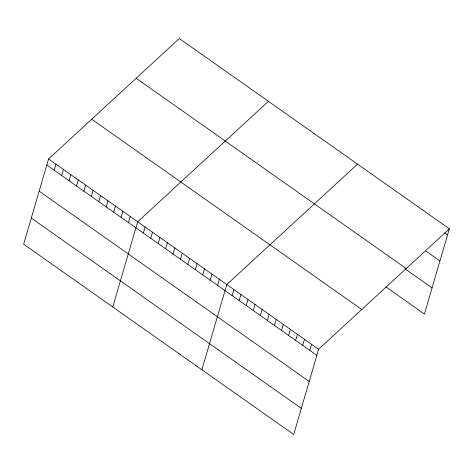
<?xml version="1.0" encoding="UTF-8"?>
<svg xmlns="http://www.w3.org/2000/svg" width="473" height="473" viewBox="0 0 473 473"><rect width="100%" height="100%" fill="white"/><g stroke="black" fill="none" stroke-linecap="round" stroke-linejoin="round"><path stroke-width="0.71" d="M48.571 158.963L23.65 244.186L293.692 434.48L318.613 349.263L449.35 228.814L179.308 38.52L48.571 158.963L318.613 349.263M54.224 170.256L55.997 164.196M61.65 175.489L63.423 169.429M69.076 180.721L70.849 174.667M76.502 185.954L78.276 179.9M83.928 191.193L85.702 185.132M91.354 196.425L93.128 190.365M98.78 201.658L100.554 195.597M106.206 206.89L107.98 200.83M113.632 212.123L115.406 206.062M121.058 217.355L122.832 211.295M128.485 222.588L130.258 216.528M112.763 306.983L137.684 221.76L268.422 101.317M143.337 233.053L145.11 226.999M150.763 238.286L152.537 232.231M158.189 243.524L159.963 237.464M165.615 248.757L167.389 242.696M173.041 253.989L174.815 247.929M180.467 259.222L182.241 253.161M187.893 264.454L189.667 258.394M195.319 269.687L197.093 263.627M202.746 274.919L204.519 268.859M210.172 280.152L211.945 274.092M217.598 285.385L219.371 279.33M201.876 369.78L226.798 284.563L357.535 164.113M232.089 295.595L233.857 289.535M239.149 300.574L240.923 294.513M246.214 305.552L247.988 299.492M253.274 310.53L255.048 304.47M260.339 315.503L262.113 309.448M267.399 320.481L269.172 314.421M274.464 325.459L276.238 319.399M281.524 330.438L283.297 324.377M288.589 335.41L290.363 329.356M295.655 340.389L297.422 334.328M302.714 345.367L304.488 339.307M309.78 350.345L311.547 344.285M449.35 228.814L424.429 314.037L386.175 287.076M444.638 232.799L447.576 234.874M425.812 251.045L439.937 260.995M136.165 78.264L406.206 268.563M404.994 268.835L432.068 287.909M91.715 119.22L361.756 309.513M46.797 165.024L316.839 355.324M39.158 191.145L309.2 381.445M31.289 218.059L301.331 408.359"/></g></svg>
